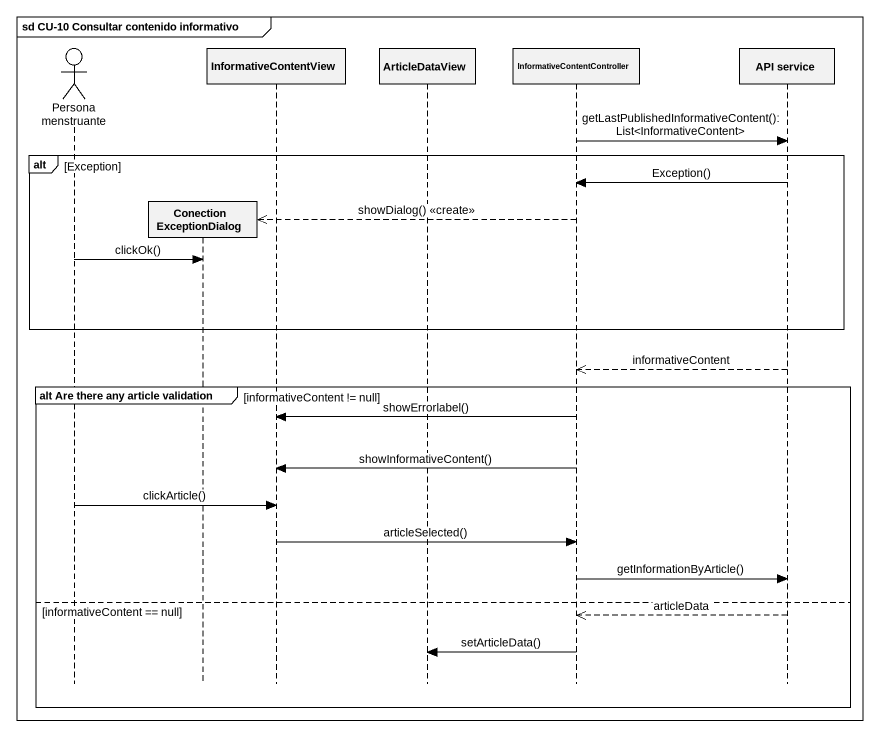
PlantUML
@startuml
mainframe sd CU-10 Consultar contenido informativo
hide footbox
actor "Persona menstruante" as Persona_menstruante
participant ConectionExceptionDialog
participant InformativeContentView
participant ArticleDataView
participant InformativeContentController
participant "API service" as API_service

InformativeContentController -> API_service : getLastPublishedInformativeContent(): List<InformativeContent>
alt Exception
  API_service -> InformativeContentController : Exception()
  InformativeContentController -->> ConectionExceptionDialog ** : showDialog() <<create>>
  Persona_menstruante -> ConectionExceptionDialog : clickOk()
end
API_service -->> InformativeContentController : informativeContent
group alt Are there any article validation [informativeContent != null]
  InformativeContentController -> InformativeContentView : showErrorlabel()
  InformativeContentController -> InformativeContentView : showInformativeContent()
  Persona_menstruante -> InformativeContentView : clickArticle()
  InformativeContentView -> InformativeContentController : articleSelected()
  InformativeContentController -> API_service : getInformationByArticle()
else informativeContent == null
  API_service -->> InformativeContentController : articleData
  InformativeContentController -> ArticleDataView : setArticleData()
end
@enduml
